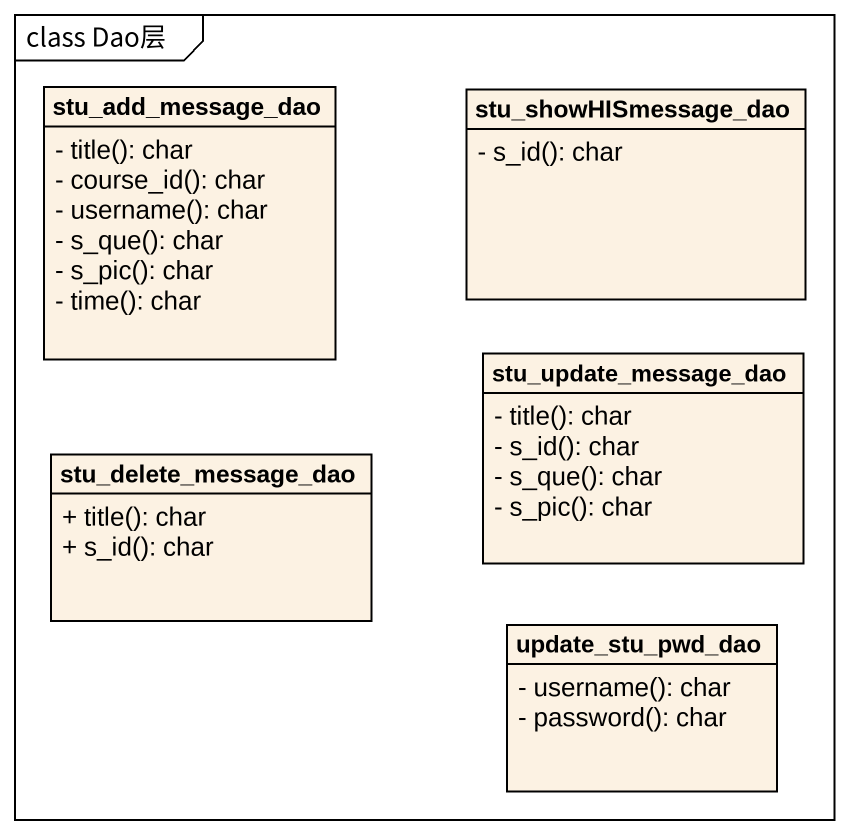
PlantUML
@startuml
mainframe class Dao层
hide circle
hide empty members
skinparam classAttributeIconSize 0
class stu_add_message_dao {
  - title(): char
  - course_id(): char
  - username(): char
  - s_que(): char
  - s_pic(): char
  - time(): char
}
class stu_showHISmessage_dao {
  - s_id(): char
}
class stu_update_message_dao {
  - title(): char
  - s_id(): char
  - s_que(): char
  - s_pic(): char
}
class stu_delete_message_dao {
  + title(): char
  + s_id(): char
}
class update_stu_pwd_dao {
  - username(): char
  - password(): char
}
@enduml
